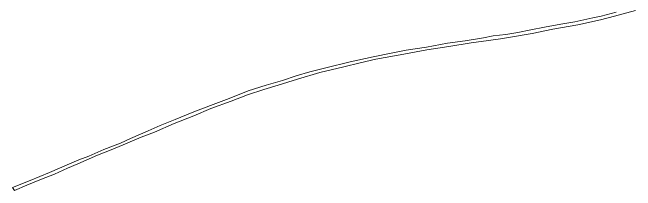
# Model space of a CAD drawing. Header units: metres. Extents: x 328903 to 333883, y 373406 to 381110.
# Drawn here: x 328903 to 330113, y 378559 to 378904 of the extents above; entities that cross this region are included whole.
import ezdxf

# ---------------------------------------------------------------- set-up
doc = ezdxf.new("R2010")
doc.units = ezdxf.units.M
doc.header["$MEASUREMENT"] = 0
doc.layers.add('Götur', color=7, linetype='Continuous')

msp = doc.modelspace()

# ---------------------------------------------------------------- linework, layer by layer
at = {"layer": 'Götur', "color": 8, "lineweight": 0, "ltscale": 3.31832, "true_color": 0x707070, "flags": 128}
msp.add_lwpolyline([(330074.738, 378904.99), (330045.675, 378897.378), (330029.371, 378893.679), (329994.689, 378886.388), (329967.676, 378881.324), (329935.555, 378875.734), (329909.301, 378870.491), (329884.01, 378865.679), (329860.943, 378861.824), (329836.171, 378858.793), (329817.057, 378855.217), (329781.643, 378849.447), (329747.165, 378844.748), (329706.51, 378837.25), (329666.94, 378831.305), (329637.753, 378825.604), (329603.001, 378818.591), (329558.587, 378808.653), (329510.933, 378797.136), (329479.911, 378789.358), (329453.578, 378781.403), (329426.647, 378772.248), (329394.921, 378763.603), (329360.108, 378752.519), (329323.237, 378737.308), (329292.138, 378725.638), (329254.637, 378711.54), (329218.687, 378696.736), (329189.55, 378685.102), (329166.13, 378675.101), (329131.777, 378659.95), (329112.257, 378650.65), (329080.218, 378638.402), (329051.076, 378625.877), (329031.418, 378618.334), (329009.086, 378608.806), (328974.462, 378594.055), (328937.198, 378578.255), (328902.572, 378564.61), (328906.379, 378559.065), (328930.688, 378569.528), (328959.23, 378580.953), (328984.04, 378590.972), (329009.485, 378602.154), (329029.767, 378610.751), (329051.45, 378620.348), (329067.927, 378627.307), (329091.167, 378636.522), (329117.744, 378647.457), (329152.672, 378662.366), (329178.235, 378672.391), (329216.867, 378689.04), (329254.74, 378703.947), (329288.015, 378717.816), (329327.316, 378732.004), (329358.782, 378744.465), (329390.821, 378755.123), (329418.386, 378763.37), (329437.356, 378769.225), (329456.135, 378774.724), (329499.546, 378787.837), (329546.123, 378798.685), (329577.879, 378806.763), (329608.432, 378813.677), (329662.849, 378823.193), (329707.016, 378831.563), (329749.69, 378838.356), (329793.643, 378845.204), (329826.843, 378849.921), (329850.246, 378853.209), (329869.863, 378856.182), (329911.78, 378863.36), (329951.645, 378871.836), (330000.321, 378880.582), (330044.53, 378889.776), (330071.841, 378896.932), (330112.521, 378908.232)], dxfattribs=at)

doc.saveas('drawing.dxf')
